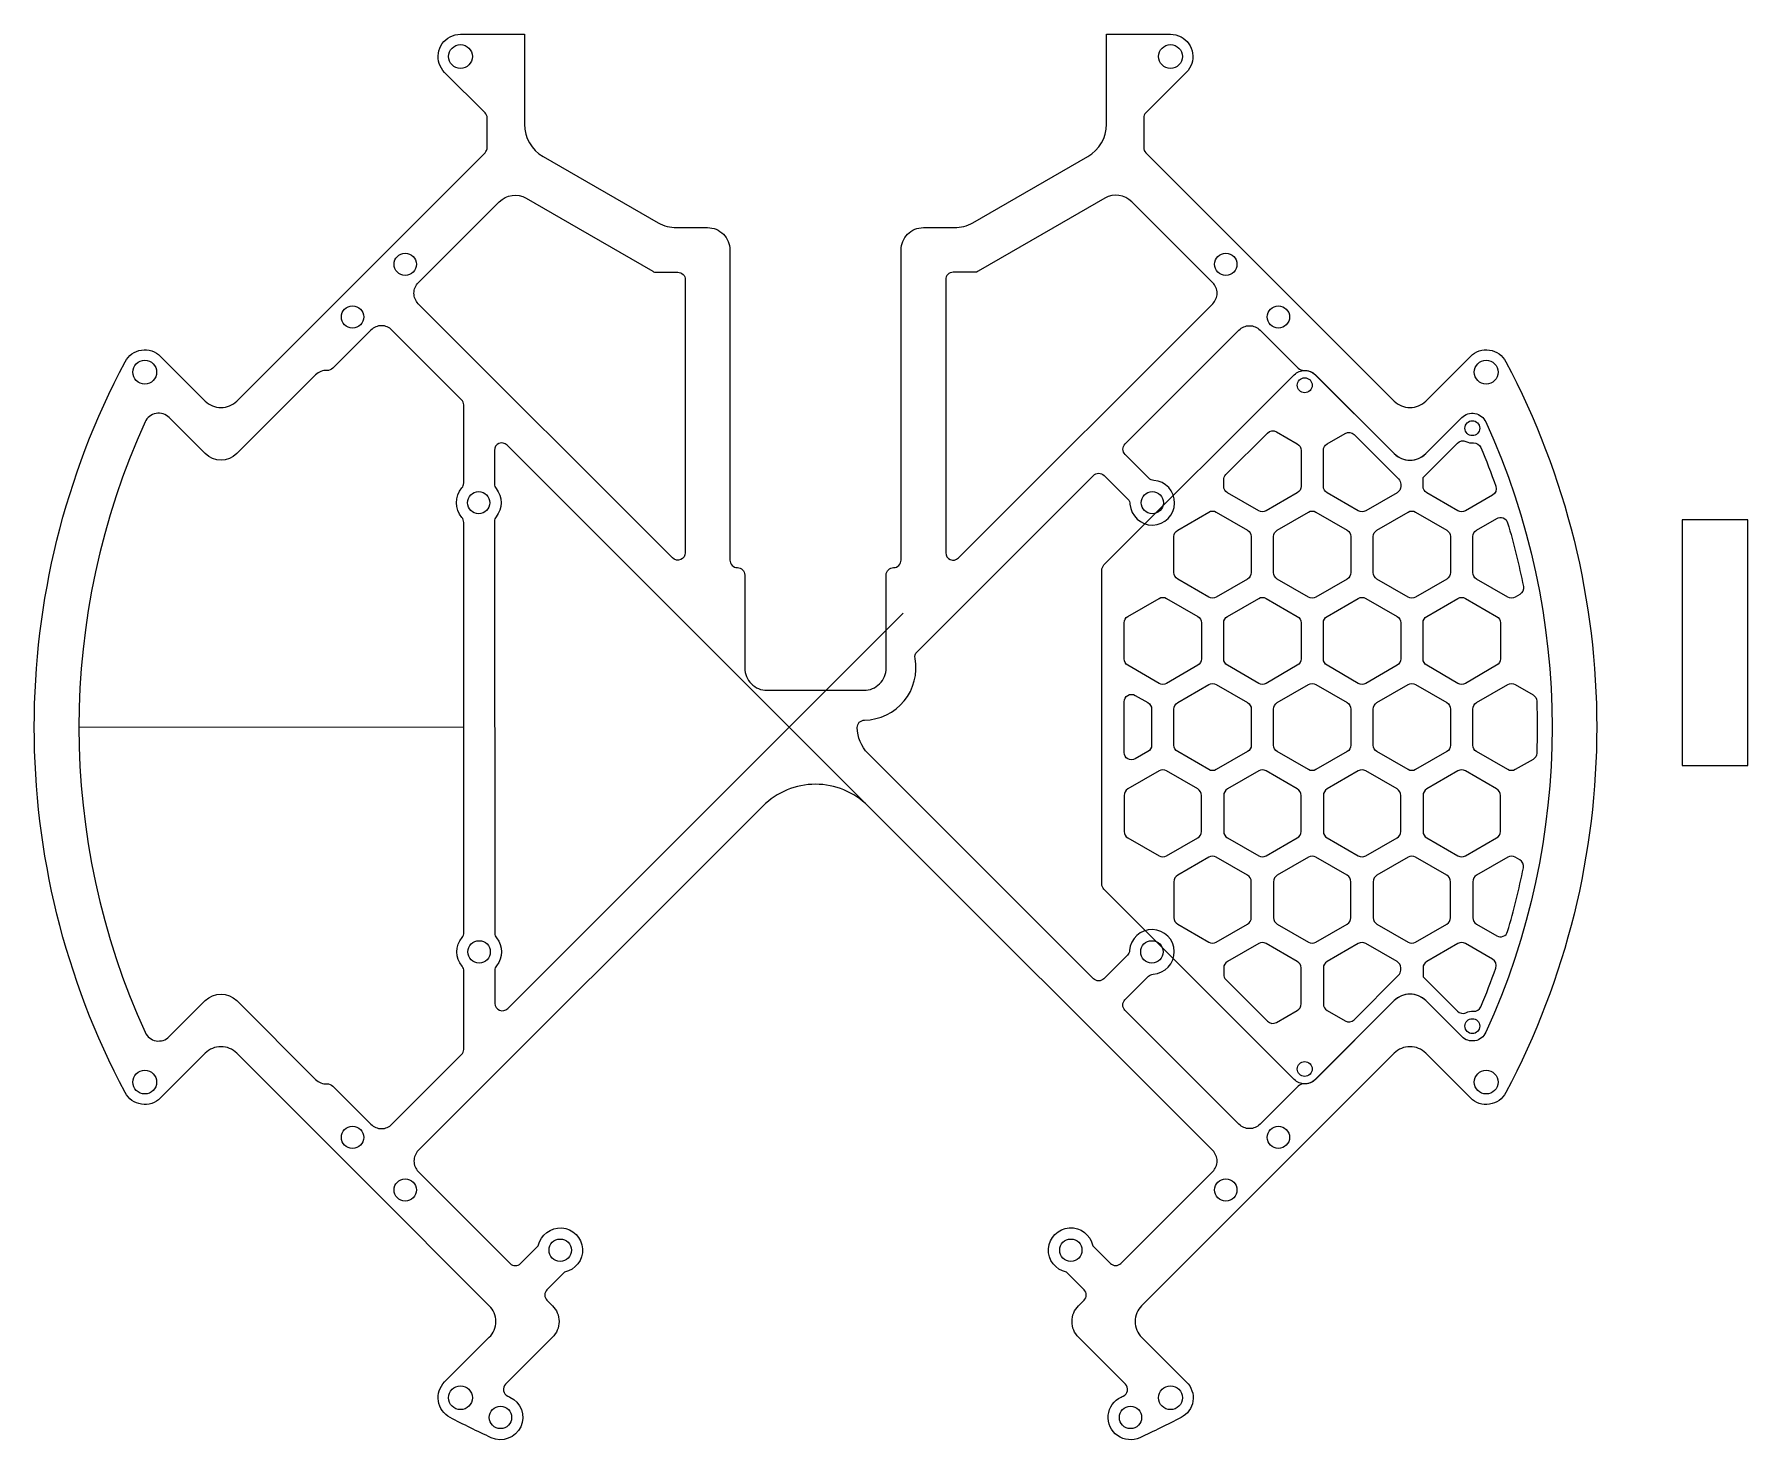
# Model space of a CAD drawing. Header units: inches. Extents: x 0 to 552, y 0 to 501.
# Drawn here: x 31.1 to 261.4, y 311.6 to 500.6 of the extents above; entities that cross this region are included whole.
import ezdxf

# ---------------------------------------------------------------- set-up
doc = ezdxf.new("R2010")
doc.units = ezdxf.units.IN
doc.header["$MEASUREMENT"] = 0
for name, color, linetype in [('2段目', 200, 'Continuous'), ('カバー', 6, 'Continuous'), ('基板', 4, 'Continuous'), ('穴', 3, 'Continuous')]:
    doc.layers.add(name, color=color, linetype=linetype)

msp = doc.modelspace()

# ---------------------------------------------------------------- linework, layer by layer
at = {"layer": '2段目'}
msp.add_line((88.83, 407.39), (37.1, 407.44), dxfattribs=at)
for points in [[(86.98, 314.64, -0.504624), (86.26, 319.41), (92.26, 325.41, 0.414214), (92.26, 329.66), (75.29, 346.63), (58.32, 363.6, 0.414214), (54.08, 363.6), (48.07, 357.59, -0.504614), (43.3, 358.31, -0.248358), (43.3, 456.56, -0.504614), (48.07, 457.28), (54.08, 451.28, 0.414214), (58.32, 451.28), (75.29, 468.25), (91.69, 484.65, 0.198912), (91.98, 485.36), (91.98, 489.33, 0.198912), (91.69, 490.03), (86.26, 495.46, -0.504614), (86.98, 500.24), (86.98, 500.24, -0.122321), (88.38, 500.59), (91.98, 500.59), (96.98, 500.59), (96.98, 488.48, 0.268352), (99.49, 484.14), (114.94, 475.25, 0.131271), (117.44, 474.59), (121.6, 474.59, -0.414214), (124.6, 471.59), (124.6, 429.89, 0.414214), (125.6, 428.89), (125.6, 428.89, -0.414214), (126.6, 427.89), (126.6, 415.39, 0.414214), (129.6, 412.39), (131.6, 412.39), (140.6, 412.39), (142.6, 412.39, 0.414214), (145.6, 415.39), (145.6, 427.89, -0.414214), (146.6, 428.89), (146.6, 428.89, 0.414214), (147.6, 429.89), (147.6, 471.59, -0.414214), (150.6, 474.59), (154.77, 474.59, 0.131271), (157.26, 475.25), (172.71, 484.14, 0.268352), (175.22, 488.48), (175.22, 500.59), (183.82, 500.59, -0.122321), (185.23, 500.24), (185.23, 500.24, -0.504614), (185.94, 495.46), (180.51, 490.03, 0.198912), (180.22, 489.33), (180.22, 485.36, 0.198912), (180.51, 484.65), (196.91, 468.25), (213.88, 451.28, 0.414214), (218.13, 451.28), (224.13, 457.28, -0.504614), (228.9, 456.56, -0.248358), (228.9, 358.31, -0.504614), (224.13, 357.59), (218.13, 363.6, 0.414214), (213.88, 363.6), (196.91, 346.63), (179.94, 329.66, 0.414214), (179.94, 325.41), (185.94, 319.41, -0.523735), (185.23, 314.64, -0.014709), (179.69, 311.91, -1), (177.19, 317.37, 0.000765), (177.47, 317.5, 0.522233), (177.76, 319.11), (171.46, 325.41, -0.414214), (171.46, 329.66), (172.2, 330.4, 0.414214), (172.2, 331.81), (169.82, 334.18, -1.863325), (173.36, 337.72), (175.73, 335.35, 0.414214), (177.15, 335.35), (189.49, 347.69, 0.414214), (189.49, 350.52), (143.17, 396.83, 0.198912), (136.1, 399.76, 0.198912), (129.03, 396.83), (82.72, 350.52, 0.414214), (82.72, 347.69), (95.06, 335.34, 0.414214), (96.47, 335.34), (98.85, 337.72, -1.863325), (102.38, 334.18), (100.01, 331.81, 0.414236), (100.01, 330.39), (100.75, 329.66, -0.414214), (100.75, 325.41), (94.44, 319.11, 0.522233), (94.73, 317.5, 0.000765), (95.01, 317.37, -1), (92.52, 311.91, -0.014709), (86.98, 314.64)], [(146.2, 393.8), (94.64, 445.36, 0.668575), (92.94, 444.65), (92.94, 440.13, 0.171582), (93.17, 439.5, -0.353573), (93.17, 435.73, 0.171582), (92.95, 435.1), (93.01, 379.73, 0.170486), (93.23, 379.11, -0.35118), (93.23, 375.35, 0.170486), (93.01, 374.73), (93.02, 370.3, 0.667782), (94.73, 369.6), (147.88, 422.75)]]:
    msp.add_lwpolyline(points, format="xyb", dxfattribs=at)
for points in [[(116.89, 430.18), (82.72, 464.36, -0.414214), (82.72, 467.19), (93.59, 478.07, -0.339454), (97.22, 478.54), (104.22, 474.5), (114.23, 468.72, 0.131652), (114.73, 468.59), (117.6, 468.59, -0.414214), (118.6, 467.59), (118.6, 430.89, -0.668179)], [(155.31, 430.18), (189.49, 464.36, 0.414214), (189.49, 467.19), (178.61, 478.07, 0.339454), (174.99, 478.54), (167.98, 474.5), (157.97, 468.72, -0.131652), (157.47, 468.59), (154.6, 468.59, 0.414214), (153.6, 467.59), (153.6, 430.89, 0.668179)], [(88.83, 364.12), (88.83, 374.65, 0.176949), (88.6, 375.29, -0.365338), (88.6, 379.16, 0.176949), (88.83, 379.81), (88.83, 434.97, 0.182437), (88.58, 435.63, -0.377435), (88.58, 439.6, 0.182437), (88.83, 440.26), (88.83, 450.76, 0.198915), (88.54, 451.46), (79.18, 460.82, 0.414214), (76.35, 460.82), (71.21, 455.69, -0.213422), (70.45, 455.39, 0.215267), (68.92, 454.8), (58.32, 444.21, -0.414212), (54.08, 444.21), (54.08, 444.21), (49.24, 449.05, 0.523448), (46, 448.46, 0.216949), (46, 366.41, 0.523448), (49.24, 365.83), (54.08, 370.67), (54.08, 370.67, -0.414212), (58.32, 370.67), (68.92, 360.07, 0.215267), (70.45, 359.48, -0.213423), (71.21, 359.19), (76.35, 354.05, 0.414214), (79.18, 354.05), (88.54, 363.41, 0.19891)], [(200.99, 359.19), (195.85, 354.05, -0.414214), (193.02, 354.05), (177.7, 369.37, -0.414214), (177.7, 370.79), (180.86, 373.94, -0.182676), (181.5, 374.23, 2.21525), (178.32, 377.42, -0.182676), (178.03, 376.77), (174.87, 373.62, -0.414214), (173.46, 373.62), (143.17, 403.9, -0.195579), (141.71, 407.37, -0.414057), (142.7, 408.39, 0.465237), (149.48, 416.67, -0.247309), (149.76, 417.56), (173.47, 441.27, -0.414214), (174.88, 441.27), (178.08, 438.07, -0.182676), (178.37, 437.43, 2.21525), (181.56, 440.61, -0.182676), (180.91, 440.9), (177.71, 444.1, -0.414214), (177.71, 445.51), (193.02, 460.82, -0.414214), (195.85, 460.82), (200.99, 455.69, 0.213422), (201.75, 455.4, -0.215267), (203.29, 454.8), (213.88, 444.21, 0.414212), (218.13, 444.21), (218.13, 444.21), (222.97, 449.05, -0.523448), (226.2, 448.46, -0.216949), (226.2, 366.41, -0.523448), (222.97, 365.83), (218.13, 370.67), (218.13, 370.67, 0.414212), (213.88, 370.67), (203.29, 360.07, -0.215267), (201.75, 359.48, 0.213423)]]:
    msp.add_lwpolyline(points, format="xyb", close=True, dxfattribs=at)
at = {"layer": 'カバー'}
for points in [[(174.87, 429.24), (200.45, 454.81, -0.414214), (203.28, 454.81), (213.88, 444.21, 0.414214), (218.13, 444.21), (222.97, 449.05, -0.523448), (226.2, 448.46, -0.216949), (226.2, 366.41, -0.523448), (222.97, 365.83), (218.13, 370.67, 0.414214), (213.88, 370.67), (203.28, 360.06, -0.414214), (200.45, 360.06), (174.87, 385.64, -0.198912), (174.58, 386.35), (174.58, 428.53, -0.198912)], [(214.76, 440.09), (214.76, 439.81, -0.267949), (214.26, 438.94), (210.06, 436.52, -0.267949), (209.06, 436.52), (204.86, 438.94, -0.267949), (204.36, 439.81), (204.36, 444.65, -0.267949), (204.86, 445.52), (207.29, 446.92, -0.339454), (208.5, 446.76), (214.46, 440.8, -0.198912)], [(225.52, 445.03, -0.014393), (227.54, 439.82, -0.36152), (227.09, 438.62), (223.45, 436.52, -0.267949), (222.45, 436.52), (218.26, 438.94, -0.267949), (217.76, 439.81), (217.76, 441.01), (222.38, 445.63, -0.317852), (223.52, 445.83, 0.130326), (224.53, 445.64, -0.321877)], [(188.97, 424.92), (184.78, 427.35, -0.267949), (184.28, 428.21), (184.28, 433.06, -0.267949), (184.78, 433.92), (188.97, 436.35, -0.267949), (189.97, 436.35), (194.17, 433.92, -0.267949), (194.67, 433.06), (194.67, 428.21, -0.267949), (194.17, 427.35), (189.97, 424.92, -0.267949)], [(202.36, 424.92), (198.17, 427.35, -0.267949), (197.67, 428.21), (197.67, 433.06, -0.267949), (198.17, 433.92), (202.36, 436.35, -0.267949), (203.36, 436.35), (207.56, 433.92, -0.267949), (208.06, 433.06), (208.06, 428.21, -0.267949), (207.56, 427.35), (203.36, 424.92, -0.267949)], [(215.76, 424.92), (211.56, 427.35, -0.267949), (211.06, 428.21), (211.06, 433.06, -0.267949), (211.56, 433.92), (215.76, 436.35, -0.267949), (216.76, 436.35), (220.95, 433.92, -0.267949), (221.45, 433.06), (221.45, 428.21, -0.267949), (220.95, 427.35), (216.76, 424.92, -0.267949)], [(230.76, 425.28), (230.15, 424.92, -0.267949), (229.15, 424.92), (224.95, 427.35, -0.267949), (224.45, 428.21), (224.45, 433.06, -0.267949), (224.95, 433.92), (227.67, 435.49, -0.485294), (229.13, 434.91, -0.022765), (231.24, 426.34, -0.321235)], [(182.28, 413.32), (178.08, 415.75, -0.267949), (177.58, 416.61), (177.58, 421.46, -0.267949), (178.08, 422.32), (182.28, 424.75, -0.267949), (183.28, 424.75), (187.47, 422.32, -0.267949), (187.97, 421.46), (187.97, 416.61, -0.267949), (187.47, 415.75), (183.28, 413.32, -0.267949)], [(195.67, 413.32), (191.47, 415.75, -0.267949), (190.97, 416.61), (190.97, 421.46, -0.267949), (191.47, 422.32), (195.67, 424.75, -0.267949), (196.67, 424.75), (200.86, 422.32, -0.267949), (201.36, 421.46), (201.36, 416.61, -0.267949), (200.86, 415.75), (196.67, 413.32, -0.267949)], [(209.06, 413.32), (204.86, 415.75, -0.267949), (204.36, 416.61), (204.36, 421.46, -0.267949), (204.86, 422.32), (209.06, 424.75, -0.267949), (210.06, 424.75), (214.26, 422.32, -0.267949), (214.76, 421.46), (214.76, 416.61, -0.267949), (214.26, 415.75), (210.06, 413.32, -0.267949)], [(222.45, 413.32), (218.26, 415.75, -0.267949), (217.76, 416.61), (217.76, 421.46, -0.267949), (218.26, 422.32), (222.45, 424.75, -0.267949), (223.45, 424.75), (227.65, 422.32, -0.267949), (228.15, 421.46), (228.15, 416.61, -0.267949), (227.65, 415.75), (223.45, 413.32, -0.267949)], [(188.97, 401.73), (184.78, 404.15, -0.267949), (184.28, 405.02), (184.28, 409.86, -0.267949), (184.78, 410.73), (188.97, 413.15, -0.267949), (189.97, 413.15), (194.17, 410.73, -0.267949), (194.67, 409.86), (194.67, 405.02, -0.267949), (194.17, 404.15), (189.97, 401.73, -0.267949)], [(202.36, 401.73), (198.17, 404.15, -0.267949), (197.67, 405.02), (197.67, 409.86, -0.267949), (198.17, 410.73), (202.36, 413.15, -0.267949), (203.36, 413.15), (207.56, 410.73, -0.267949), (208.06, 409.86), (208.06, 405.02, -0.267949), (207.56, 404.15), (203.36, 401.73, -0.267949)], [(215.76, 401.73), (211.56, 404.15, -0.267949), (211.06, 405.02), (211.06, 409.86, -0.267949), (211.56, 410.73), (215.76, 413.15, -0.267949), (216.76, 413.15), (220.95, 410.73, -0.267949), (221.45, 409.86), (221.45, 405.02, -0.267949), (220.95, 404.15), (216.76, 401.73, -0.267949)], [(232.54, 403.11), (230.15, 401.73, -0.267949), (229.15, 401.73), (224.95, 404.15, -0.267949), (224.45, 405.02), (224.45, 409.86, -0.267949), (224.95, 410.73), (229.15, 413.15, -0.267949), (230.15, 413.15), (232.54, 411.77, -0.258298), (233.04, 410.94, -0.018053), (233.04, 403.94, -0.2583)], [(179.08, 411.71), (180.78, 410.73, -0.267949), (181.28, 409.86), (181.28, 405.02, -0.267949), (180.78, 404.15), (179.08, 403.17, -0.57735), (177.58, 404.04), (177.58, 410.84, -0.57735)], [(182.28, 401.55), (178.08, 399.13, 0.267949), (177.58, 398.26), (177.58, 393.42, 0.267949), (178.08, 392.55), (182.28, 390.13, 0.267949), (183.28, 390.13), (187.47, 392.55, 0.267949), (187.97, 393.42), (187.97, 398.26, 0.267949), (187.47, 399.13), (183.28, 401.55, 0.267949)], [(195.67, 401.55), (191.47, 399.13, 0.267949), (190.97, 398.26), (190.97, 393.42, 0.267949), (191.47, 392.55), (195.67, 390.13, 0.267949), (196.67, 390.13), (200.86, 392.55, 0.267949), (201.36, 393.42), (201.36, 398.26, 0.267949), (200.86, 399.13), (196.67, 401.55, 0.267949)], [(209.06, 401.55), (204.86, 399.13, 0.267949), (204.36, 398.26), (204.36, 393.42, 0.267949), (204.86, 392.55), (209.06, 390.13, 0.267949), (210.06, 390.13), (214.26, 392.55, 0.267949), (214.76, 393.42), (214.76, 398.26, 0.267949), (214.26, 399.13), (210.06, 401.55, 0.267949)], [(222.45, 401.55), (218.26, 399.13, 0.267949), (217.76, 398.26), (217.76, 393.42, 0.267949), (218.26, 392.55), (222.45, 390.13, 0.267949), (223.45, 390.13), (227.65, 392.55, 0.267949), (228.15, 393.42), (228.15, 398.26, 0.267949), (227.65, 399.13), (223.45, 401.55, 0.267949)], [(188.97, 389.95), (184.78, 387.53, 0.267949), (184.28, 386.66), (184.28, 381.82, 0.267949), (184.78, 380.95), (188.97, 378.53, 0.267949), (189.97, 378.53), (194.17, 380.95, 0.267949), (194.67, 381.82), (194.67, 386.66, 0.267949), (194.17, 387.53), (189.97, 389.95, 0.267949)], [(202.36, 389.95), (198.17, 387.53, 0.267949), (197.67, 386.66), (197.67, 381.82, 0.267949), (198.17, 380.95), (202.36, 378.53, 0.267949), (203.36, 378.53), (207.56, 380.95, 0.267949), (208.06, 381.82), (208.06, 386.66, 0.267949), (207.56, 387.53), (203.36, 389.95, 0.267949)], [(215.76, 389.95), (211.56, 387.53, 0.267949), (211.06, 386.66), (211.06, 381.82, 0.267949), (211.56, 380.95), (215.76, 378.53, 0.267949), (216.76, 378.53), (220.95, 380.95, 0.267949), (221.45, 381.82), (221.45, 386.66, 0.267949), (220.95, 387.53), (216.76, 389.95, 0.267949)], [(230.76, 389.6), (230.15, 389.95, 0.267949), (229.15, 389.95), (224.95, 387.53, 0.267949), (224.45, 386.66), (224.45, 381.82, 0.267949), (224.95, 380.95), (227.67, 379.38, 0.485294), (229.13, 379.97, 0.022765), (231.24, 388.54, 0.321235)], [(214.76, 374.78), (214.76, 375.07, 0.267949), (214.26, 375.93), (210.06, 378.36, 0.267949), (209.06, 378.36), (204.86, 375.93, 0.267949), (204.36, 375.07), (204.36, 370.22, 0.267949), (204.86, 369.36), (207.29, 367.95, 0.339454), (208.5, 368.11), (214.46, 374.08, 0.198912)], [(225.52, 369.85, 0.014393), (227.54, 375.05, 0.36152), (227.09, 376.25), (223.45, 378.36, 0.267949), (222.45, 378.36), (218.26, 375.93, 0.267949), (217.76, 375.07), (217.76, 373.87), (222.38, 369.24, 0.317852), (223.52, 369.05, -0.130326), (224.53, 369.24, 0.321877)]]:
    msp.add_lwpolyline(points, format="xyb", close=True, dxfattribs=at)
for points in [[(196.86, 446.98, -0.339454), (198.06, 447.14), (200.86, 445.52, -0.267949), (201.36, 444.65), (201.36, 439.81, -0.267949), (200.86, 438.94), (196.67, 436.52, -0.267949), (195.67, 436.52), (191.47, 438.94, -0.267949), (190.97, 439.81), (190.97, 440.68, -0.198912), (191.26, 441.39), (196.86, 446.98)], [(196.86, 367.9, 0.339454), (198.06, 367.74), (200.86, 369.36, 0.267949), (201.36, 370.22), (201.36, 375.07, 0.267949), (200.86, 375.93), (196.67, 378.36, 0.267949), (195.67, 378.36), (191.47, 375.93, 0.267949), (190.97, 375.07), (190.97, 374.2, 0.198912), (191.26, 373.49), (196.86, 367.9)]]:
    msp.add_lwpolyline(points, format="xyb", dxfattribs=at)
at = {"layer": '基板'}
msp.add_lwpolyline([(261.4, 435.31), (252.6, 435.31), (252.6, 402.29), (261.4, 402.29)], close=True, dxfattribs=at)
for centre in [(201.86, 453.4), (201.86, 453.4), (224.38, 447.63), (224.38, 447.63), (224.38, 367.24), (224.38, 367.24), (201.86, 361.48), (201.86, 361.48)]:
    msp.add_circle(centre, 1, dxfattribs=at)
at = {"layer": '穴'}
for centre, radius in [((88.38, 497.59), 1.6), ((183.82, 497.59), 1.6), ((80.96, 469.66), 1.5), ((191.25, 469.66), 1.5), ((73.88, 462.58), 1.5), ((198.32, 462.58), 1.5), ((45.95, 455.16), 1.6), ((226.25, 455.16), 1.6), ((90.83, 437.61), 1.5), ((181.37, 437.61), 1.5), ((90.89, 377.23), 1.5), ((181.31, 377.23), 1.5), ((45.95, 359.72), 1.6), ((226.25, 359.72), 1.6), ((73.88, 352.29), 1.5), ((198.32, 352.29), 1.5), ((80.96, 345.22), 1.5), ((191.25, 345.22), 1.5), ((101.79, 337.12), 1.5), ((170.42, 337.12), 1.5), ((88.38, 317.29), 1.6), ((183.82, 317.29), 1.6), ((93.76, 314.64), 1.5), ((178.44, 314.64), 1.5)]:
    msp.add_circle(centre, radius, dxfattribs=at)

doc.saveas('drawing.dxf')
